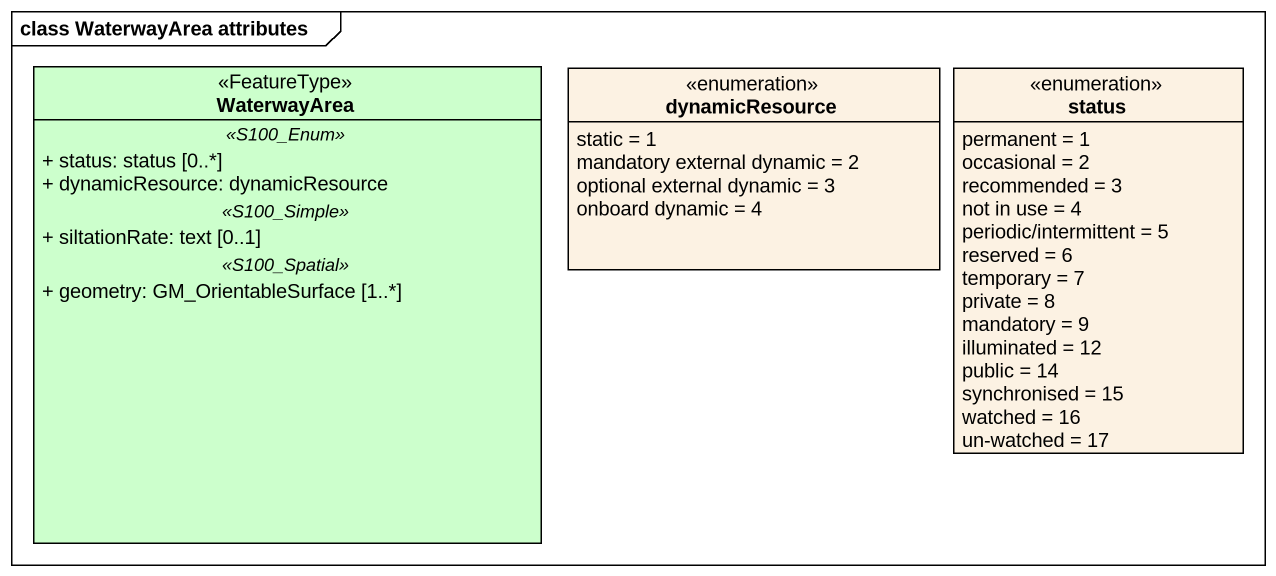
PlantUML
@startuml
mainframe class WaterwayArea attributes
hide circle
hide empty members
skinparam classAttributeIconSize 0
class WaterwayArea <<FeatureType>> #CCFFCC {
  .. <<S100_Enum>> ..
  + status: status [0..*]
  + dynamicResource: dynamicResource
  .. <<S100_Simple>> ..
  + siltationRate: text [0..1]
  .. <<S100_Spatial>> ..
  + geometry: GM_OrientableSurface [1..*]
}
enum dynamicResource #FCF2E3 {
  static = 1
  mandatory external dynamic = 2
  optional external dynamic = 3
  onboard dynamic = 4
}
enum status #FCF2E3 {
  permanent = 1
  occasional = 2
  recommended = 3
  not in use = 4
  periodic/intermittent = 5
  reserved = 6
  temporary = 7
  private = 8
  mandatory = 9
  illuminated = 12
  public = 14
  synchronised = 15
  watched = 16
  un-watched = 17
}
@enduml
